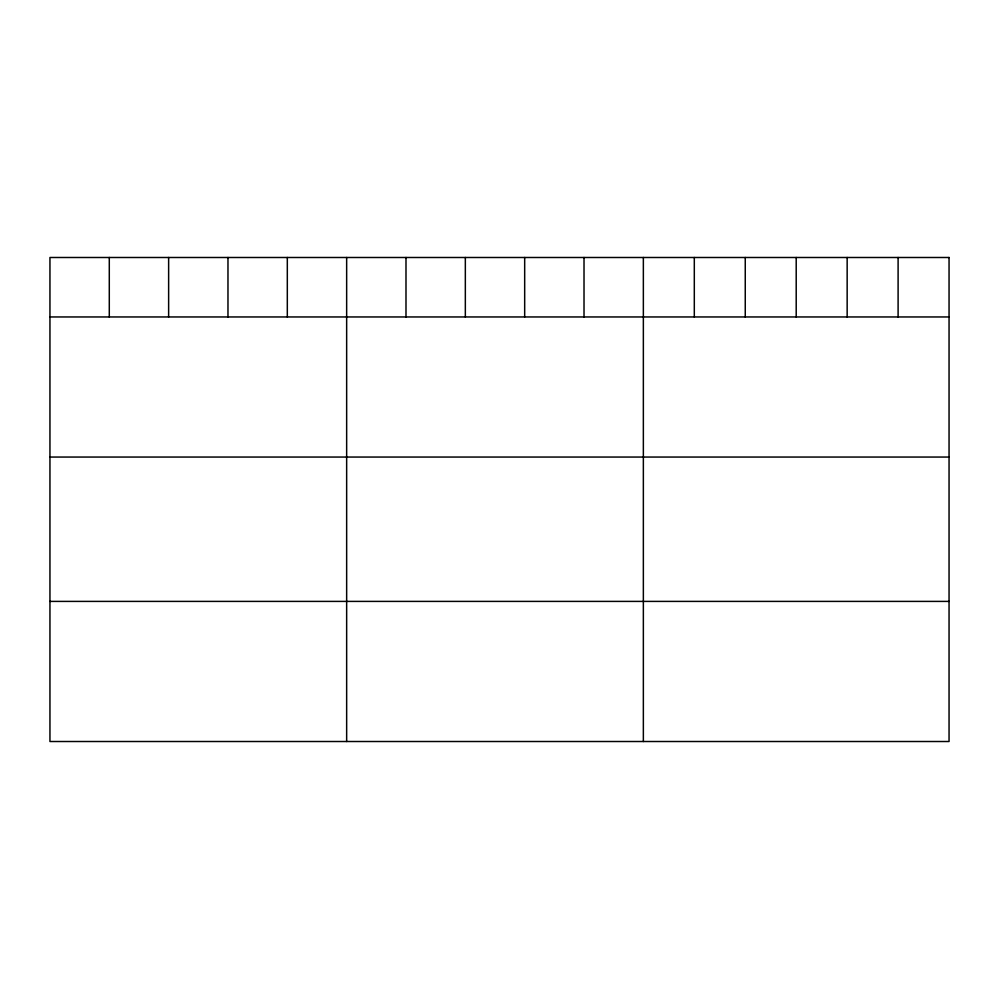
<?xml version="1.0" encoding="UTF-8"?>
<svg xmlns="http://www.w3.org/2000/svg" width="999" height="999" viewBox="0 0 999 999"><rect width="100%" height="100%" fill="white"/><g stroke="black" fill="none" stroke-linecap="round" stroke-linejoin="round"><path stroke-width="1.5" d="M49.95 316.958L949.05 316.958M49.95 457.055L949.05 457.055M49.95 601.398L949.05 601.398M898.101 257.492L898.101 316.958M847.152 257.492L847.152 316.958M796.203 257.492L796.203 316.958M745.254 257.492L745.254 316.958M694.305 257.492L694.305 316.958M643.356 257.492L643.356 741.508M584.015 257.492L584.015 316.958M524.675 257.492L524.675 316.958M465.334 257.492L465.334 316.958M405.994 257.492L405.994 316.958M346.653 257.492L346.653 741.508M287.312 257.492L287.312 316.958M227.972 257.492L227.972 316.958M168.631 257.492L168.631 316.958M109.291 257.492L109.291 316.958M949.05 257.492L49.95 257.492L49.95 741.508L949.05 741.508L949.05 257.492"/></g></svg>
